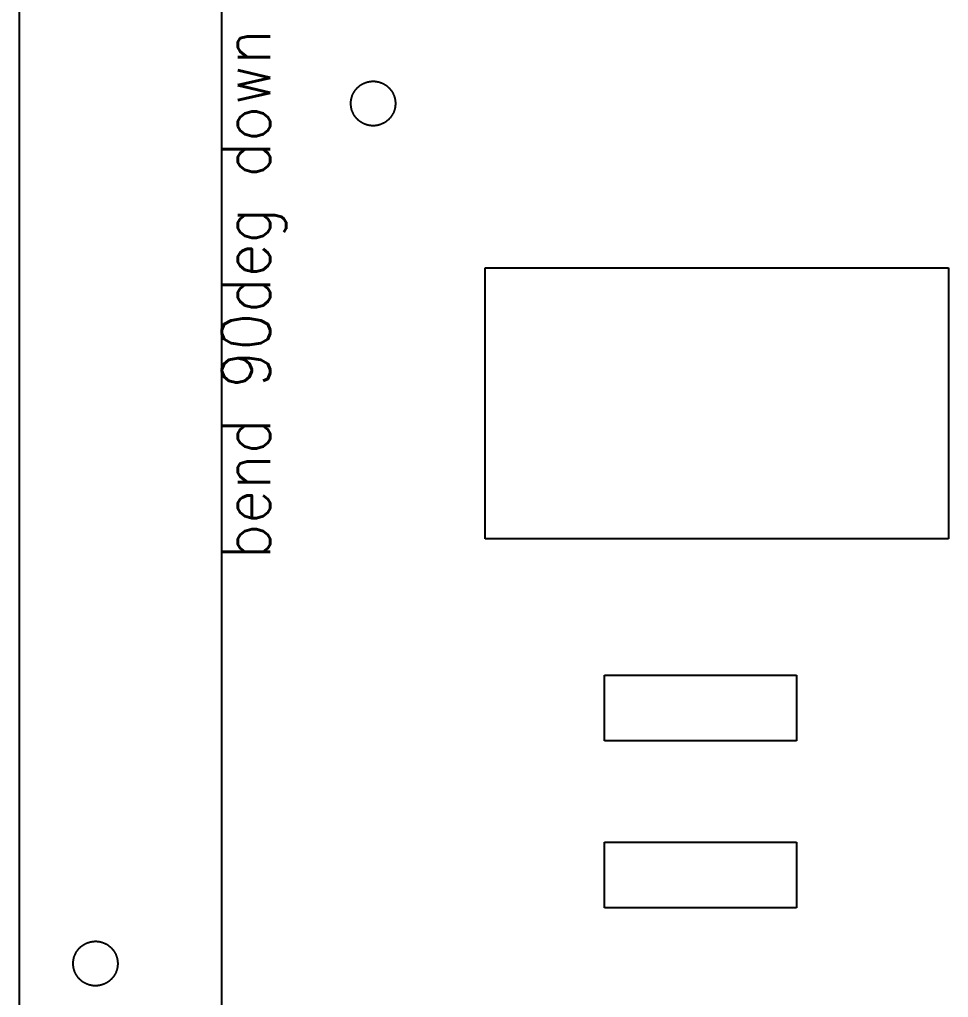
# Model space of a CAD drawing. Extents: x 313 to 538, y 4 to 739.
# Drawn here: x 312.5 to 404.3, y 270.5 to 367.1 of the extents above; entities that cross this region are included whole.
import ezdxf

# ---------------------------------------------------------------- set-up
doc = ezdxf.new("R2010")
doc.units = 0
doc.layers.get('0').update_dxf_attribs({"linetype": 'CONTINUOUS', "true_color": 0xffffff})
doc.layers.add('Layer0', color=7, linetype='CONTINUOUS', true_color=0xffffff)
doc.styles.add('textstyle3', font='')
doc.styles.get('textstyle3').set_extended_font_data('Standard')

msp = doc.modelspace()

# ---------------------------------------------------------------- linework, layer by layer
at = {"layer": 'Layer0'}
for p, q in [((332.527, 27.84), (332.527, 714.84)), ((312.527, 29.84), (312.527, 712.84)), ((345.991, 360.467), (346.019, 360.493)), ((346.019, 360.493), (346.049, 360.518)), ((346.049, 360.518), (346.078, 360.543)), ((346.078, 360.543), (346.108, 360.567)), ((346.108, 360.567), (346.138, 360.59)), ((346.138, 360.59), (346.169, 360.613)), ((346.169, 360.613), (346.2, 360.636)), ((346.2, 360.636), (346.232, 360.658)), ((346.232, 360.658), (346.264, 360.679)), ((346.264, 360.679), (346.296, 360.7)), ((346.296, 360.7), (346.329, 360.72)), ((346.329, 360.72), (346.362, 360.74)), ((346.362, 360.74), (346.395, 360.759)), ((346.395, 360.759), (346.429, 360.777)), ((346.429, 360.777), (346.462, 360.795)), ((346.462, 360.795), (346.497, 360.812)), ((346.497, 360.812), (346.531, 360.829)), ((346.531, 360.829), (346.566, 360.845)), ((346.566, 360.845), (346.601, 360.861)), ((346.601, 360.861), (346.637, 360.876)), ((346.637, 360.876), (346.672, 360.89)), ((346.672, 360.89), (346.708, 360.903)), ((346.708, 360.903), (346.744, 360.916)), ((346.744, 360.916), (346.781, 360.929)), ((346.781, 360.929), (346.817, 360.941)), ((346.817, 360.941), (346.854, 360.952)), ((346.854, 360.952), (346.891, 360.962)), ((346.891, 360.962), (346.928, 360.972)), ((346.928, 360.972), (346.965, 360.981)), ((346.965, 360.981), (347.003, 360.989)), ((347.003, 360.989), (347.041, 360.997)), ((347.041, 360.997), (347.078, 361.004)), ((347.078, 361.004), (347.116, 361.011)), ((347.116, 361.011), (347.154, 361.017)), ((347.154, 361.017), (347.192, 361.022)), ((347.192, 361.022), (347.23, 361.027)), ((347.23, 361.027), (347.268, 361.03)), ((347.268, 361.03), (347.307, 361.034)), ((347.307, 361.034), (347.345, 361.036)), ((347.345, 361.036), (347.383, 361.038)), ((347.383, 361.038), (347.422, 361.039)), ((347.422, 361.039), (347.46, 361.04)), ((347.46, 361.04), (347.498, 361.04)), ((347.498, 361.04), (347.537, 361.039)), ((347.537, 361.039), (347.575, 361.037)), ((347.575, 361.037), (347.614, 361.035)), ((347.614, 361.035), (347.652, 361.032)), ((347.652, 361.032), (347.69, 361.029)), ((347.69, 361.029), (347.728, 361.025)), ((347.728, 361.025), (347.766, 361.02)), ((347.766, 361.02), (347.804, 361.014)), ((347.804, 361.014), (347.842, 361.008)), ((347.842, 361.008), (347.88, 361.001)), ((347.88, 361.001), (347.918, 360.994)), ((347.918, 360.994), (347.955, 360.986)), ((347.955, 360.986), (347.993, 360.977)), ((347.993, 360.977), (348.03, 360.968)), ((348.03, 360.968), (348.067, 360.958)), ((348.067, 360.958), (348.104, 360.947)), ((348.104, 360.947), (348.14, 360.935)), ((348.14, 360.935), (348.177, 360.923)), ((348.177, 360.923), (348.213, 360.911)), ((348.213, 360.911), (348.249, 360.898)), ((348.249, 360.898), (348.285, 360.884)), ((348.285, 360.884), (348.321, 360.869)), ((348.321, 360.869), (348.356, 360.854)), ((348.356, 360.854), (348.391, 360.838)), ((348.391, 360.838), (348.426, 360.822)), ((348.426, 360.822), (348.46, 360.805)), ((348.46, 360.805), (348.494, 360.787)), ((348.494, 360.787), (348.528, 360.769)), ((348.528, 360.769), (348.562, 360.75)), ((348.562, 360.75), (348.595, 360.731)), ((348.595, 360.731), (348.628, 360.711)), ((348.628, 360.711), (348.66, 360.691)), ((348.66, 360.691), (348.692, 360.67)), ((348.692, 360.67), (348.724, 360.648)), ((348.724, 360.648), (348.755, 360.626)), ((348.755, 360.626), (348.786, 360.603)), ((348.786, 360.603), (348.817, 360.58)), ((348.817, 360.58), (348.847, 360.556)), ((348.847, 360.556), (348.877, 360.532)), ((348.877, 360.532), (348.906, 360.507)), ((348.906, 360.507), (348.935, 360.482)), ((345.375, 359.509), (345.387, 359.546)), ((345.387, 359.546), (345.4, 359.582)), ((345.4, 359.582), (345.413, 359.618)), ((345.413, 359.618), (345.427, 359.654)), ((345.427, 359.654), (345.442, 359.689)), ((345.442, 359.689), (345.457, 359.725)), ((345.457, 359.725), (345.472, 359.76)), ((345.472, 359.76), (345.489, 359.794)), ((345.489, 359.794), (345.506, 359.829)), ((345.506, 359.829), (345.523, 359.863)), ((345.523, 359.863), (345.542, 359.897)), ((345.542, 359.897), (345.56, 359.93)), ((345.56, 359.93), (345.58, 359.964)), ((345.58, 359.964), (345.599, 359.996)), ((345.599, 359.996), (345.62, 360.029)), ((345.62, 360.029), (345.641, 360.061)), ((345.641, 360.061), (345.663, 360.093)), ((345.663, 360.093), (345.685, 360.124)), ((345.685, 360.124), (345.707, 360.155)), ((345.707, 360.155), (345.731, 360.186)), ((345.731, 360.186), (345.754, 360.216)), ((345.754, 360.216), (345.779, 360.246)), ((345.779, 360.246), (345.803, 360.275)), ((345.803, 360.275), (345.829, 360.304)), ((345.829, 360.304), (345.855, 360.332)), ((345.855, 360.332), (345.881, 360.36)), ((345.881, 360.36), (345.908, 360.388)), ((345.908, 360.388), (345.935, 360.415)), ((345.935, 360.415), (345.963, 360.441)), ((345.963, 360.441), (345.991, 360.467)), ((348.935, 360.482), (348.963, 360.456)), ((348.963, 360.456), (348.991, 360.43)), ((348.991, 360.43), (349.019, 360.403)), ((349.019, 360.403), (349.046, 360.376)), ((349.046, 360.376), (349.072, 360.348)), ((349.072, 360.348), (349.099, 360.32)), ((349.099, 360.32), (349.124, 360.291)), ((349.124, 360.291), (349.149, 360.262)), ((349.149, 360.262), (349.174, 360.233)), ((349.174, 360.233), (349.198, 360.203)), ((349.198, 360.203), (349.221, 360.172)), ((349.221, 360.172), (349.244, 360.142)), ((349.244, 360.142), (349.267, 360.111)), ((349.267, 360.111), (349.289, 360.079)), ((349.289, 360.079), (349.31, 360.047)), ((349.31, 360.047), (349.331, 360.015)), ((349.331, 360.015), (349.351, 359.982)), ((349.351, 359.982), (349.371, 359.949)), ((349.371, 359.949), (349.39, 359.916)), ((349.39, 359.916), (349.408, 359.882)), ((349.408, 359.882), (349.426, 359.848)), ((349.426, 359.848), (349.443, 359.814)), ((349.443, 359.814), (349.46, 359.779)), ((349.46, 359.779), (349.476, 359.745)), ((349.476, 359.745), (349.492, 359.709)), ((349.492, 359.709), (349.507, 359.674)), ((349.507, 359.674), (349.521, 359.638)), ((349.521, 359.638), (349.535, 359.602)), ((349.535, 359.602), (349.548, 359.566)), ((349.548, 359.566), (349.56, 359.53)), ((349.56, 359.53), (349.572, 359.493)), ((345.271, 358.867), (345.272, 358.906)), ((345.271, 358.829), (345.271, 358.867)), ((345.271, 358.791), (345.271, 358.829)), ((345.273, 358.752), (345.271, 358.791)), ((345.272, 358.906), (345.273, 358.944)), ((345.273, 358.944), (345.276, 358.982)), ((345.275, 358.714), (345.273, 358.752)), ((345.277, 358.676), (345.275, 358.714)), ((345.276, 358.982), (345.278, 359.021)), ((345.28, 358.637), (345.277, 358.676)), ((345.278, 359.021), (345.282, 359.059)), ((345.284, 358.599), (345.28, 358.637)), ((345.282, 359.059), (345.286, 359.097)), ((345.289, 358.561), (345.284, 358.599)), ((345.286, 359.097), (345.291, 359.135)), ((345.294, 358.523), (345.289, 358.561)), ((345.291, 359.135), (345.296, 359.173)), ((345.296, 359.173), (345.302, 359.211)), ((345.302, 359.211), (345.309, 359.249)), ((345.309, 359.249), (345.317, 359.287)), ((345.317, 359.287), (345.325, 359.324)), ((345.325, 359.324), (345.334, 359.362)), ((345.334, 359.362), (345.343, 359.399)), ((345.343, 359.399), (345.353, 359.436)), ((345.353, 359.436), (345.364, 359.473)), ((345.364, 359.473), (345.375, 359.509)), ((349.572, 359.493), (349.583, 359.457)), ((349.583, 359.457), (349.593, 359.42)), ((349.593, 359.42), (349.603, 359.383)), ((349.603, 359.383), (349.612, 359.345)), ((349.612, 359.345), (349.621, 359.308)), ((349.621, 359.308), (349.628, 359.27)), ((349.628, 359.27), (349.636, 359.233)), ((349.636, 359.233), (349.642, 359.195)), ((349.642, 359.195), (349.648, 359.157)), ((349.648, 359.157), (349.653, 359.119)), ((349.656, 358.582), (349.651, 358.544)), ((349.653, 359.119), (349.658, 359.081)), ((349.66, 358.621), (349.656, 358.582)), ((349.658, 359.081), (349.662, 359.042)), ((349.663, 358.659), (349.66, 358.621)), ((349.662, 359.042), (349.665, 359.004)), ((349.666, 358.697), (349.663, 358.659)), ((349.665, 359.004), (349.667, 358.966)), ((349.668, 358.736), (349.666, 358.697)), ((349.667, 358.966), (349.669, 358.927)), ((349.67, 358.774), (349.668, 358.736)), ((349.669, 358.927), (349.67, 358.889)), ((349.67, 358.889), (349.671, 358.851)), ((349.671, 358.812), (349.67, 358.774)), ((349.671, 358.851), (349.671, 358.812)), ((345.3, 358.485), (345.294, 358.523)), ((345.306, 358.447), (345.3, 358.485)), ((345.313, 358.409), (345.306, 358.447)), ((345.321, 358.372), (345.313, 358.409)), ((345.33, 358.334), (345.321, 358.372)), ((345.339, 358.297), (345.33, 358.334)), ((345.349, 358.26), (345.339, 358.297)), ((345.359, 358.223), (345.349, 358.26)), ((345.37, 358.186), (345.359, 358.223)), ((345.382, 358.15), (345.37, 358.186)), ((345.394, 358.113), (345.382, 358.15)), ((345.407, 358.077), (345.394, 358.113)), ((345.421, 358.041), (345.407, 358.077)), ((345.435, 358.006), (345.421, 358.041)), ((345.45, 357.97), (345.435, 358.006)), ((345.466, 357.935), (345.45, 357.97)), ((345.482, 357.9), (345.466, 357.935)), ((345.498, 357.866), (345.482, 357.9)), ((345.516, 357.831), (345.498, 357.866)), ((345.534, 357.797), (345.516, 357.831)), ((345.552, 357.764), (345.534, 357.797)), ((345.571, 357.73), (345.552, 357.764)), ((345.591, 357.697), (345.571, 357.73)), ((345.611, 357.665), (345.591, 357.697)), ((345.632, 357.633), (345.611, 357.665)), ((345.653, 357.601), (345.632, 357.633)), ((345.675, 357.569), (345.653, 357.601)), ((349.301, 357.619), (349.279, 357.587)), ((349.322, 357.651), (349.301, 357.619)), ((349.342, 357.683), (349.322, 357.651)), ((349.362, 357.716), (349.342, 357.683)), ((349.382, 357.749), (349.362, 357.716)), ((349.4, 357.783), (349.382, 357.749)), ((349.418, 357.817), (349.4, 357.783)), ((349.436, 357.851), (349.418, 357.817)), ((349.453, 357.885), (349.436, 357.851)), ((349.469, 357.92), (349.453, 357.885)), ((349.485, 357.955), (349.469, 357.92)), ((349.5, 357.99), (349.485, 357.955)), ((349.515, 358.026), (349.5, 357.99)), ((349.529, 358.062), (349.515, 358.026)), ((349.542, 358.098), (349.529, 358.062)), ((349.555, 358.134), (349.542, 358.098)), ((349.567, 358.17), (349.555, 358.134)), ((349.578, 358.207), (349.567, 358.17)), ((349.589, 358.244), (349.578, 358.207)), ((349.599, 358.281), (349.589, 358.244)), ((349.608, 358.318), (349.599, 358.281)), ((349.617, 358.356), (349.608, 358.318)), ((349.625, 358.393), (349.617, 358.356)), ((349.633, 358.431), (349.625, 358.393)), ((349.639, 358.468), (349.633, 358.431)), ((349.646, 358.506), (349.639, 358.468)), ((349.651, 358.544), (349.646, 358.506)), ((345.697, 357.538), (345.675, 357.569)), ((345.72, 357.507), (345.697, 357.538)), ((345.744, 357.477), (345.72, 357.507)), ((345.768, 357.447), (345.744, 357.477)), ((345.793, 357.417), (345.768, 357.447)), ((345.818, 357.388), (345.793, 357.417)), ((345.843, 357.36), (345.818, 357.388)), ((345.869, 357.332), (345.843, 357.36)), ((345.896, 357.304), (345.869, 357.332)), ((345.923, 357.277), (345.896, 357.304)), ((345.951, 357.25), (345.923, 357.277)), ((345.978, 357.223), (345.951, 357.25)), ((346.007, 357.198), (345.978, 357.223)), ((346.036, 357.172), (346.007, 357.198)), ((346.065, 357.148), (346.036, 357.172)), ((346.095, 357.123), (346.065, 357.148)), ((346.125, 357.1), (346.095, 357.123)), ((346.156, 357.076), (346.125, 357.1)), ((346.187, 357.054), (346.156, 357.076)), ((346.218, 357.031), (346.187, 357.054)), ((346.25, 357.01), (346.218, 357.031)), ((346.282, 356.989), (346.25, 357.01)), ((346.314, 356.968), (346.282, 356.989)), ((346.347, 356.948), (346.314, 356.968)), ((346.38, 356.929), (346.347, 356.948)), ((346.414, 356.91), (346.38, 356.929)), ((346.448, 356.892), (346.414, 356.91)), ((346.482, 356.875), (346.448, 356.892)), ((346.516, 356.858), (346.482, 356.875)), ((346.551, 356.841), (346.516, 356.858)), ((346.586, 356.826), (346.551, 356.841)), ((346.621, 356.811), (346.586, 356.826)), ((346.657, 356.796), (346.621, 356.811)), ((346.693, 356.782), (346.657, 356.796)), ((346.729, 356.769), (346.693, 356.782)), ((346.765, 356.756), (346.729, 356.769)), ((346.801, 356.744), (346.765, 356.756)), ((346.838, 356.733), (346.801, 356.744)), ((346.875, 356.722), (346.838, 356.733)), ((346.912, 356.712), (346.875, 356.722)), ((346.949, 356.703), (346.912, 356.712)), ((346.987, 356.694), (346.949, 356.703)), ((347.024, 356.686), (346.987, 356.694)), ((347.062, 356.678), (347.024, 356.686)), ((347.1, 356.671), (347.062, 356.678)), ((347.137, 356.665), (347.1, 356.671)), ((347.175, 356.66), (347.137, 356.665)), ((347.214, 356.655), (347.175, 356.66)), ((347.252, 356.651), (347.214, 356.655)), ((347.29, 356.647), (347.252, 356.651)), ((347.328, 356.644), (347.29, 356.647)), ((347.367, 356.642), (347.328, 356.644)), ((347.405, 356.641), (347.367, 356.642)), ((347.443, 356.64), (347.405, 356.641)), ((347.482, 356.64), (347.443, 356.64)), ((347.52, 356.64), (347.482, 356.64)), ((347.559, 356.642), (347.52, 356.64)), ((347.597, 356.643), (347.559, 356.642)), ((347.635, 356.646), (347.597, 356.643)), ((347.673, 356.649), (347.635, 356.646)), ((347.712, 356.653), (347.673, 356.649)), ((347.75, 356.658), (347.712, 356.653)), ((347.788, 356.663), (347.75, 356.658)), ((347.826, 356.669), (347.788, 356.663)), ((347.864, 356.675), (347.826, 356.669)), ((347.901, 356.682), (347.864, 356.675)), ((347.939, 356.69), (347.901, 356.682)), ((347.976, 356.699), (347.939, 356.69)), ((348.014, 356.708), (347.976, 356.699)), ((348.051, 356.718), (348.014, 356.708)), ((348.088, 356.728), (348.051, 356.718)), ((348.125, 356.739), (348.088, 356.728)), ((348.161, 356.751), (348.125, 356.739)), ((348.197, 356.763), (348.161, 356.751)), ((348.234, 356.776), (348.197, 356.763)), ((348.269, 356.79), (348.234, 356.776)), ((348.305, 356.804), (348.269, 356.79)), ((348.341, 356.819), (348.305, 356.804)), ((348.376, 356.834), (348.341, 356.819)), ((348.411, 356.851), (348.376, 356.834)), ((348.445, 356.867), (348.411, 356.851)), ((348.479, 356.885), (348.445, 356.867)), ((348.513, 356.902), (348.479, 356.885)), ((348.547, 356.921), (348.513, 356.902)), ((348.58, 356.94), (348.547, 356.921)), ((348.613, 356.96), (348.58, 356.94)), ((348.646, 356.98), (348.613, 356.96)), ((348.678, 357.001), (348.646, 356.98)), ((348.71, 357.022), (348.678, 357.001)), ((348.742, 357.044), (348.71, 357.022)), ((348.773, 357.066), (348.742, 357.044)), ((348.804, 357.089), (348.773, 357.066)), ((348.834, 357.113), (348.804, 357.089)), ((348.864, 357.137), (348.834, 357.113)), ((348.893, 357.162), (348.864, 357.137)), ((348.922, 357.187), (348.893, 357.162)), ((348.951, 357.212), (348.922, 357.187)), ((348.979, 357.238), (348.951, 357.212)), ((349.007, 357.265), (348.979, 357.238)), ((349.034, 357.292), (349.007, 357.265)), ((349.061, 357.319), (349.034, 357.292)), ((349.087, 357.347), (349.061, 357.319)), ((349.113, 357.376), (349.087, 357.347)), ((349.138, 357.405), (349.113, 357.376)), ((349.163, 357.434), (349.138, 357.405)), ((349.187, 357.464), (349.163, 357.434)), ((349.211, 357.494), (349.187, 357.464)), ((349.234, 357.525), (349.211, 357.494)), ((349.257, 357.555), (349.234, 357.525)), ((349.279, 357.587), (349.257, 357.555)), ((358.527, 342.611), (404.327, 342.611)), ((358.527, 315.811), (358.527, 342.611)), ((404.327, 342.611), (404.327, 315.811)), ((404.327, 315.811), (358.527, 315.811)), ((370.327, 295.84), (370.327, 302.34)), ((370.327, 302.34), (389.327, 302.34)), ((389.327, 302.34), (389.327, 295.84)), ((389.327, 295.84), (370.327, 295.84)), ((370.327, 279.34), (370.327, 285.84)), ((370.327, 285.84), (389.327, 285.84)), ((389.327, 285.84), (389.327, 279.34)), ((389.327, 279.34), (370.327, 279.34)), ((318.509, 275.431), (318.537, 275.458)), ((318.537, 275.458), (318.565, 275.483)), ((318.565, 275.483), (318.594, 275.509)), ((318.594, 275.509), (318.623, 275.534)), ((318.623, 275.534), (318.653, 275.558)), ((318.653, 275.558), (318.683, 275.581)), ((318.683, 275.581), (318.714, 275.605)), ((318.714, 275.605), (318.745, 275.627)), ((318.745, 275.627), (318.776, 275.649)), ((318.776, 275.649), (318.808, 275.671)), ((318.808, 275.671), (318.84, 275.692)), ((318.84, 275.692), (318.873, 275.712)), ((318.873, 275.712), (318.906, 275.732)), ((318.906, 275.732), (318.939, 275.752)), ((318.939, 275.752), (318.972, 275.77)), ((318.972, 275.77), (319.006, 275.788)), ((319.006, 275.788), (319.04, 275.806)), ((319.04, 275.806), (319.075, 275.823)), ((319.075, 275.823), (319.11, 275.839)), ((319.11, 275.839), (319.145, 275.855)), ((319.145, 275.855), (319.18, 275.87)), ((319.18, 275.87), (319.215, 275.885)), ((319.215, 275.885), (319.251, 275.898)), ((319.251, 275.898), (319.287, 275.912)), ((319.287, 275.912), (319.324, 275.924)), ((319.324, 275.924), (319.36, 275.936)), ((319.36, 275.936), (319.397, 275.947)), ((319.397, 275.947), (319.434, 275.958)), ((319.434, 275.958), (319.471, 275.968)), ((319.471, 275.968), (319.508, 275.978)), ((319.508, 275.978), (319.545, 275.986)), ((319.545, 275.986), (319.583, 275.994)), ((319.583, 275.994), (319.621, 276.002)), ((319.621, 276.002), (319.658, 276.009)), ((319.658, 276.009), (319.696, 276.015)), ((319.696, 276.015), (319.734, 276.02)), ((319.734, 276.02), (319.772, 276.025)), ((319.772, 276.025), (319.811, 276.029)), ((319.811, 276.029), (319.849, 276.033)), ((319.849, 276.033), (319.887, 276.035)), ((319.887, 276.035), (319.925, 276.037)), ((319.925, 276.037), (319.964, 276.039)), ((319.964, 276.039), (320.002, 276.04)), ((320.002, 276.04), (320.041, 276.04)), ((320.041, 276.04), (320.079, 276.039)), ((320.079, 276.039), (320.117, 276.038)), ((320.117, 276.038), (320.156, 276.036)), ((320.156, 276.036), (320.194, 276.034)), ((320.194, 276.034), (320.232, 276.03)), ((320.232, 276.03), (320.27, 276.026)), ((320.27, 276.026), (320.309, 276.022)), ((320.309, 276.022), (320.347, 276.017)), ((320.347, 276.017), (320.385, 276.011)), ((320.385, 276.011), (320.422, 276.004)), ((320.422, 276.004), (320.46, 275.997)), ((320.46, 275.997), (320.498, 275.989)), ((320.498, 275.989), (320.535, 275.98)), ((320.535, 275.98), (320.572, 275.971)), ((320.572, 275.971), (320.609, 275.961)), ((320.609, 275.961), (320.646, 275.951)), ((320.646, 275.951), (320.683, 275.94)), ((320.683, 275.94), (320.72, 275.928)), ((320.72, 275.928), (320.756, 275.916)), ((320.756, 275.916), (320.792, 275.903)), ((320.792, 275.903), (320.828, 275.889)), ((320.828, 275.889), (320.864, 275.875)), ((320.864, 275.875), (320.899, 275.86)), ((320.899, 275.86), (320.934, 275.844)), ((320.934, 275.844), (320.969, 275.828)), ((320.969, 275.828), (321.004, 275.811)), ((321.004, 275.811), (321.038, 275.794)), ((321.038, 275.794), (321.072, 275.776)), ((321.072, 275.776), (321.105, 275.758)), ((321.105, 275.758), (321.139, 275.739)), ((321.139, 275.739), (321.172, 275.719)), ((321.172, 275.719), (321.204, 275.699)), ((321.204, 275.699), (321.237, 275.678)), ((321.237, 275.678), (321.269, 275.656)), ((321.269, 275.656), (321.3, 275.634)), ((321.3, 275.634), (321.331, 275.612)), ((321.331, 275.612), (321.362, 275.589)), ((321.362, 275.589), (321.392, 275.565)), ((321.392, 275.565), (321.422, 275.541)), ((321.422, 275.541), (321.452, 275.517)), ((321.452, 275.517), (321.481, 275.492)), ((321.481, 275.492), (321.509, 275.466)), ((321.509, 275.466), (321.537, 275.44)), ((317.916, 274.459), (317.927, 274.496)), ((317.927, 274.496), (317.939, 274.532)), ((317.939, 274.532), (317.952, 274.568)), ((317.952, 274.568), (317.965, 274.605)), ((317.965, 274.605), (317.978, 274.64)), ((317.978, 274.64), (317.993, 274.676)), ((317.993, 274.676), (318.007, 274.711)), ((318.007, 274.711), (318.023, 274.747)), ((318.023, 274.747), (318.039, 274.781)), ((318.039, 274.781), (318.056, 274.816)), ((318.056, 274.816), (318.073, 274.85)), ((318.073, 274.85), (318.091, 274.884)), ((318.091, 274.884), (318.11, 274.918)), ((318.11, 274.918), (318.129, 274.951)), ((318.129, 274.951), (318.148, 274.984)), ((318.148, 274.984), (318.169, 275.017)), ((318.169, 275.017), (318.19, 275.049)), ((318.19, 275.049), (318.211, 275.081)), ((318.211, 275.081), (318.233, 275.112)), ((318.233, 275.112), (318.255, 275.144)), ((318.255, 275.144), (318.278, 275.174)), ((318.278, 275.174), (318.302, 275.205)), ((318.302, 275.205), (318.326, 275.234)), ((318.326, 275.234), (318.351, 275.264)), ((318.351, 275.264), (318.376, 275.293)), ((318.376, 275.293), (318.401, 275.322)), ((318.401, 275.322), (318.427, 275.35)), ((318.427, 275.35), (318.454, 275.377)), ((318.454, 275.377), (318.481, 275.405)), ((318.481, 275.405), (318.509, 275.431)), ((321.537, 275.44), (321.565, 275.413)), ((321.565, 275.413), (321.592, 275.386)), ((321.592, 275.386), (321.619, 275.359)), ((321.619, 275.359), (321.645, 275.331)), ((321.645, 275.331), (321.671, 275.302)), ((321.671, 275.302), (321.696, 275.273)), ((321.696, 275.273), (321.721, 275.244)), ((321.721, 275.244), (321.745, 275.214)), ((321.745, 275.214), (321.769, 275.184)), ((321.769, 275.184), (321.792, 275.153)), ((321.792, 275.153), (321.815, 275.122)), ((321.815, 275.122), (321.837, 275.091)), ((321.837, 275.091), (321.859, 275.059)), ((321.859, 275.059), (321.88, 275.027)), ((321.88, 275.027), (321.9, 274.995)), ((321.9, 274.995), (321.92, 274.962)), ((321.92, 274.962), (321.939, 274.928)), ((321.939, 274.928), (321.958, 274.895)), ((321.958, 274.895), (321.976, 274.861)), ((321.976, 274.861), (321.994, 274.827)), ((321.994, 274.827), (322.01, 274.792)), ((322.01, 274.792), (322.027, 274.758)), ((322.027, 274.758), (322.043, 274.723)), ((322.043, 274.723), (322.058, 274.687)), ((322.058, 274.687), (322.072, 274.652)), ((322.072, 274.652), (322.086, 274.616)), ((322.086, 274.616), (322.099, 274.58)), ((322.099, 274.58), (322.112, 274.544)), ((322.112, 274.544), (322.124, 274.507)), ((322.124, 274.507), (322.135, 274.471)), ((317.827, 273.853), (317.828, 273.891)), ((317.828, 273.815), (317.827, 273.853)), ((317.828, 273.891), (317.829, 273.93)), ((317.828, 273.776), (317.828, 273.815)), ((317.83, 273.738), (317.828, 273.776)), ((317.829, 273.93), (317.831, 273.968)), ((317.832, 273.699), (317.83, 273.738)), ((317.831, 273.968), (317.834, 274.006)), ((317.835, 273.661), (317.832, 273.699)), ((317.834, 274.006), (317.837, 274.045)), ((317.838, 273.623), (317.835, 273.661)), ((317.837, 274.045), (317.841, 274.083)), ((317.842, 273.585), (317.838, 273.623)), ((317.841, 274.083), (317.845, 274.121)), ((317.847, 273.547), (317.842, 273.585)), ((317.845, 274.121), (317.851, 274.159)), ((317.853, 273.509), (317.847, 273.547)), ((317.851, 274.159), (317.857, 274.197)), ((317.857, 274.197), (317.863, 274.235)), ((317.863, 274.235), (317.87, 274.272)), ((317.87, 274.272), (317.878, 274.31)), ((317.878, 274.31), (317.887, 274.347)), ((317.887, 274.347), (317.896, 274.385)), ((317.896, 274.385), (317.906, 274.422)), ((317.906, 274.422), (317.916, 274.459)), ((322.135, 274.471), (322.146, 274.434)), ((322.146, 274.434), (322.156, 274.397)), ((322.156, 274.397), (322.165, 274.359)), ((322.165, 274.359), (322.174, 274.322)), ((322.174, 274.322), (322.182, 274.284)), ((322.182, 274.284), (322.189, 274.247)), ((322.189, 274.247), (322.196, 274.209)), ((322.196, 274.209), (322.202, 274.171)), ((322.204, 273.521), (322.198, 273.483)), ((322.202, 274.171), (322.208, 274.133)), ((322.209, 273.559), (322.204, 273.521)), ((322.208, 274.133), (322.213, 274.095)), ((322.214, 273.597), (322.209, 273.559)), ((322.213, 274.095), (322.217, 274.057)), ((322.218, 273.635), (322.214, 273.597)), ((322.217, 274.057), (322.22, 274.019)), ((322.221, 273.673), (322.218, 273.635)), ((322.22, 274.019), (322.223, 273.98)), ((322.224, 273.712), (322.221, 273.673)), ((322.223, 273.98), (322.225, 273.942)), ((322.226, 273.75), (322.224, 273.712)), ((322.225, 273.942), (322.227, 273.904)), ((322.227, 273.788), (322.226, 273.75)), ((322.227, 273.904), (322.227, 273.865)), ((322.227, 273.865), (322.227, 273.827)), ((322.227, 273.827), (322.227, 273.788)), ((317.859, 273.471), (317.853, 273.509)), ((317.865, 273.433), (317.859, 273.471)), ((317.873, 273.395), (317.865, 273.433)), ((317.881, 273.358), (317.873, 273.395)), ((317.89, 273.32), (317.881, 273.358)), ((317.899, 273.283), (317.89, 273.32)), ((317.909, 273.246), (317.899, 273.283)), ((317.92, 273.209), (317.909, 273.246)), ((317.931, 273.172), (317.92, 273.209)), ((317.943, 273.136), (317.931, 273.172)), ((317.956, 273.1), (317.943, 273.136)), ((317.969, 273.064), (317.956, 273.1)), ((317.983, 273.028), (317.969, 273.064)), ((317.997, 272.992), (317.983, 273.028)), ((318.012, 272.957), (317.997, 272.992)), ((318.028, 272.922), (318.012, 272.957)), ((318.044, 272.887), (318.028, 272.922)), ((318.061, 272.853), (318.044, 272.887)), ((318.079, 272.819), (318.061, 272.853)), ((318.097, 272.785), (318.079, 272.819)), ((318.116, 272.751), (318.097, 272.785)), ((318.135, 272.718), (318.116, 272.751)), ((318.155, 272.685), (318.135, 272.718)), ((318.175, 272.653), (318.155, 272.685)), ((318.196, 272.62), (318.175, 272.653)), ((318.218, 272.589), (318.196, 272.62)), ((318.24, 272.557), (318.218, 272.589)), ((318.263, 272.526), (318.24, 272.557)), ((321.822, 272.567), (321.8, 272.536)), ((321.844, 272.599), (321.822, 272.567)), ((321.865, 272.631), (321.844, 272.599)), ((321.886, 272.663), (321.865, 272.631)), ((321.906, 272.696), (321.886, 272.663)), ((321.926, 272.729), (321.906, 272.696)), ((321.945, 272.762), (321.926, 272.729)), ((321.964, 272.795), (321.945, 272.762)), ((321.982, 272.829), (321.964, 272.795)), ((321.999, 272.864), (321.982, 272.829)), ((322.016, 272.898), (321.999, 272.864)), ((322.032, 272.933), (322.016, 272.898)), ((322.047, 272.968), (322.032, 272.933)), ((322.062, 273.004), (322.047, 272.968)), ((322.077, 273.039), (322.062, 273.004)), ((322.09, 273.075), (322.077, 273.039)), ((322.103, 273.111), (322.09, 273.075)), ((322.116, 273.148), (322.103, 273.111)), ((322.127, 273.184), (322.116, 273.148)), ((322.139, 273.221), (322.127, 273.184)), ((322.149, 273.258), (322.139, 273.221)), ((322.159, 273.295), (322.149, 273.258)), ((322.168, 273.332), (322.159, 273.295)), ((322.177, 273.37), (322.168, 273.332)), ((322.184, 273.407), (322.177, 273.37)), ((322.192, 273.445), (322.184, 273.407)), ((322.198, 273.483), (322.192, 273.445)), ((318.286, 272.496), (318.263, 272.526)), ((318.31, 272.466), (318.286, 272.496)), ((318.334, 272.436), (318.31, 272.466)), ((318.359, 272.406), (318.334, 272.436)), ((318.384, 272.377), (318.359, 272.406)), ((318.41, 272.349), (318.384, 272.377)), ((318.436, 272.321), (318.41, 272.349)), ((318.463, 272.293), (318.436, 272.321)), ((318.49, 272.266), (318.463, 272.293)), ((318.518, 272.24), (318.49, 272.266)), ((318.546, 272.214), (318.518, 272.24)), ((318.574, 272.188), (318.546, 272.214)), ((318.603, 272.163), (318.574, 272.188)), ((318.633, 272.138), (318.603, 272.163)), ((318.663, 272.114), (318.633, 272.138)), ((318.693, 272.091), (318.663, 272.114)), ((318.724, 272.068), (318.693, 272.091)), ((318.755, 272.045), (318.724, 272.068)), ((318.786, 272.023), (318.755, 272.045)), ((318.818, 272.002), (318.786, 272.023)), ((318.851, 271.981), (318.818, 272.002)), ((318.883, 271.961), (318.851, 271.981)), ((318.916, 271.941), (318.883, 271.961)), ((318.949, 271.922), (318.916, 271.941)), ((318.983, 271.904), (318.949, 271.922)), ((319.017, 271.886), (318.983, 271.904)), ((319.051, 271.868), (319.017, 271.886)), ((319.086, 271.852), (319.051, 271.868)), ((319.121, 271.835), (319.086, 271.852)), ((319.156, 271.82), (319.121, 271.835)), ((319.191, 271.805), (319.156, 271.82)), ((319.227, 271.791), (319.191, 271.805)), ((319.263, 271.777), (319.227, 271.791)), ((319.299, 271.764), (319.263, 271.777)), ((319.335, 271.752), (319.299, 271.764)), ((319.372, 271.74), (319.335, 271.752)), ((319.408, 271.729), (319.372, 271.74)), ((319.445, 271.718), (319.408, 271.729)), ((319.483, 271.708), (319.445, 271.718)), ((319.52, 271.699), (319.483, 271.708)), ((319.557, 271.691), (319.52, 271.699)), ((319.595, 271.683), (319.557, 271.691)), ((319.633, 271.676), (319.595, 271.683)), ((319.67, 271.669), (319.633, 271.676)), ((319.708, 271.663), (319.67, 271.669)), ((319.746, 271.658), (319.708, 271.663)), ((319.784, 271.653), (319.746, 271.658)), ((319.823, 271.649), (319.784, 271.653)), ((319.861, 271.646), (319.823, 271.649)), ((319.899, 271.644), (319.861, 271.646)), ((319.938, 271.642), (319.899, 271.644)), ((319.976, 271.64), (319.938, 271.642)), ((320.014, 271.64), (319.976, 271.64)), ((320.053, 271.64), (320.014, 271.64)), ((320.091, 271.641), (320.053, 271.64)), ((320.13, 271.642), (320.091, 271.641)), ((320.168, 271.644), (320.13, 271.642)), ((320.206, 271.647), (320.168, 271.644)), ((320.244, 271.651), (320.206, 271.647)), ((320.283, 271.655), (320.244, 271.651)), ((320.321, 271.659), (320.283, 271.655)), ((320.359, 271.665), (320.321, 271.659)), ((320.397, 271.671), (320.359, 271.665)), ((320.434, 271.678), (320.397, 271.671)), ((320.472, 271.685), (320.434, 271.678)), ((320.51, 271.693), (320.472, 271.685)), ((320.547, 271.702), (320.51, 271.693)), ((320.584, 271.711), (320.547, 271.702)), ((320.621, 271.721), (320.584, 271.711)), ((320.658, 271.732), (320.621, 271.721)), ((320.695, 271.743), (320.658, 271.732)), ((320.731, 271.755), (320.695, 271.743)), ((320.768, 271.768), (320.731, 271.755)), ((320.804, 271.781), (320.768, 271.768)), ((320.839, 271.795), (320.804, 271.781)), ((320.875, 271.81), (320.839, 271.795)), ((320.91, 271.825), (320.875, 271.81)), ((320.945, 271.84), (320.91, 271.825)), ((320.98, 271.857), (320.945, 271.84)), ((321.015, 271.874), (320.98, 271.857)), ((321.049, 271.891), (321.015, 271.874)), ((321.083, 271.909), (321.049, 271.891)), ((321.116, 271.928), (321.083, 271.909)), ((321.149, 271.947), (321.116, 271.928)), ((321.182, 271.967), (321.149, 271.947)), ((321.215, 271.988), (321.182, 271.967)), ((321.247, 272.009), (321.215, 271.988)), ((321.279, 272.03), (321.247, 272.009)), ((321.31, 272.052), (321.279, 272.03)), ((321.341, 272.075), (321.31, 272.052)), ((321.372, 272.098), (321.341, 272.075)), ((321.402, 272.122), (321.372, 272.098)), ((321.432, 272.146), (321.402, 272.122)), ((321.461, 272.171), (321.432, 272.146)), ((321.49, 272.196), (321.461, 272.171)), ((321.518, 272.222), (321.49, 272.196)), ((321.546, 272.248), (321.518, 272.222)), ((321.574, 272.275), (321.546, 272.248)), ((321.601, 272.302), (321.574, 272.275)), ((321.627, 272.33), (321.601, 272.302)), ((321.654, 272.358), (321.627, 272.33)), ((321.679, 272.387), (321.654, 272.358)), ((321.704, 272.416), (321.679, 272.387)), ((321.729, 272.445), (321.704, 272.416)), ((321.753, 272.475), (321.729, 272.445)), ((321.777, 272.505), (321.753, 272.475)), ((321.8, 272.536), (321.777, 272.505))]:
    msp.add_line(p, q, dxfattribs=at)

# ---------------------------------------------------------------- texts
at = {"insert": (332.527, 340), "char_height": 4.7625, "attachment_point": 2, "rotation": 90, "style": 'textstyle3'}
msp.add_mtext('bend 90deg down', dxfattribs=at)

doc.saveas('drawing.dxf')
